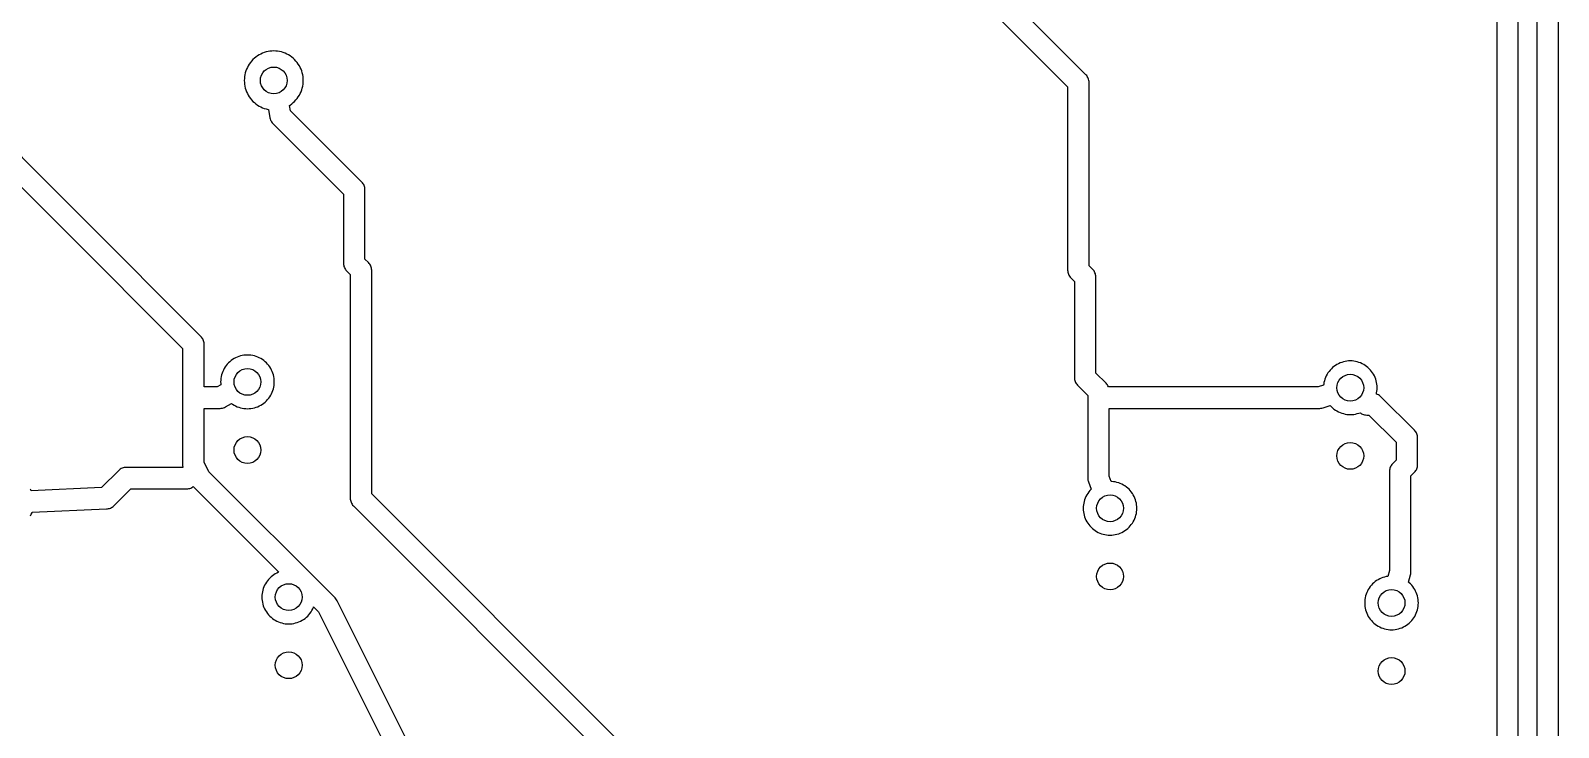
# Model space of a CAD drawing. Header units: millimetres. Extents: x 0 to 250, y 0 to 130.
# Drawn here: x 30.7 to 87.7, y 50.5 to 76.4 of the extents above; entities that cross this region are included whole.
import ezdxf

# ---------------------------------------------------------------- set-up
doc = ezdxf.new("R2010")
doc.units = ezdxf.units.MM
doc.layers.add('1_ISOLATE_0.4mm_PROFILE_OUTSIDE_0.12deep', color=1, linetype='Continuous')
doc.layers.add('2_DRILL_1.0mm', color=3, linetype='Continuous')

msp = doc.modelspace()

# ---------------------------------------------------------------- linework, layer by layer
at = {"layer": '1_ISOLATE_0.4mm_PROFILE_OUTSIDE_0.12deep'}
for points in [[(61.2672, 82.4672), (69.4, 74.3343), (69.4, 67.5), (69.4019, 67.4608), (69.4077, 67.422), (69.4172, 67.3839), (69.4304, 67.3469), (69.4472, 67.3114), (69.4674, 67.2778), (69.4908, 67.2462), (69.5172, 67.2172), (69.65, 67.0843), (69.65, 63.5), (69.6519, 63.4608), (69.6577, 63.422), (69.6672, 63.3839), (69.6804, 63.3469), (69.6972, 63.3114), (69.7174, 63.2778), (69.7408, 63.2462), (69.7672, 63.2172), (70.15, 62.8343), (70.15, 59.75), (70.1517, 59.7135), (70.1567, 59.6773), (70.1649, 59.6417), (70.1764, 59.607), (70.2799, 59.3367), (70.2739, 59.3311), (70.2292, 59.2833), (70.1876, 59.2328), (70.1495, 59.1796), (70.115, 59.124), (70.0841, 59.0663), (70.0571, 59.0067), (70.0341, 58.9454), (70.0151, 58.8828), (70.0002, 58.8191), (69.9896, 58.7545), (69.9831, 58.6894), (69.981, 58.624), (69.9831, 58.5586), (69.9896, 58.4935), (70.0002, 58.4289), (70.0151, 58.3652), (70.0341, 58.3026), (70.0571, 58.2413), (70.0841, 58.1817), (70.115, 58.124), (70.1495, 58.0684), (70.1876, 58.0152), (70.2292, 57.9647), (70.2739, 57.9169), (70.3217, 57.8722), (70.3722, 57.8306), (70.4254, 57.7925), (70.481, 57.758), (70.5387, 57.7271), (70.5983, 57.7001), (70.6596, 57.6771), (70.7222, 57.6581), (70.7859, 57.6432), (70.8505, 57.6326), (70.9156, 57.6261), (70.981, 57.624), (71.0464, 57.6261), (71.1115, 57.6326), (71.1761, 57.6432), (71.2398, 57.6581), (71.3024, 57.6771), (71.3637, 57.7001), (71.4233, 57.7271), (71.481, 57.758), (71.5366, 57.7925), (71.5898, 57.8306), (71.6403, 57.8722), (71.6881, 57.9169), (71.7328, 57.9647), (71.7744, 58.0152), (71.8125, 58.0684), (71.847, 58.124), (71.8779, 58.1817), (71.9049, 58.2413), (71.9279, 58.3026), (71.9469, 58.3652), (71.9618, 58.4289), (71.9724, 58.4935), (71.9789, 58.5586), (71.981, 58.624), (71.9789, 58.6894), (71.9724, 58.7545), (71.9618, 58.8191), (71.9469, 58.8828), (71.9279, 58.9454), (71.9049, 59.0067), (71.8779, 59.0663), (71.847, 59.124), (71.8125, 59.1796), (71.7744, 59.2328), (71.7328, 59.2833), (71.6881, 59.3311), (71.6403, 59.3758), (71.5898, 59.4174), (71.5366, 59.4555), (71.481, 59.49), (71.4233, 59.5209), (71.3637, 59.5479), (71.3024, 59.5709), (71.2398, 59.5899), (71.1761, 59.6048), (71.1115, 59.6154), (71.0464, 59.6219), (71.0271, 59.6225), (70.95, 59.8239), (70.95, 62.35), (78.8, 62.35), (78.8416, 62.3522), (78.8827, 62.3586), (78.923, 62.3694), (79.19, 62.4556), (79.2319, 62.4109), (79.2797, 62.3662), (79.3302, 62.3246), (79.3834, 62.2865), (79.439, 62.252), (79.4967, 62.2211), (79.5563, 62.1941), (79.6176, 62.1711), (79.6802, 62.1521), (79.7439, 62.1372), (79.8085, 62.1266), (79.8736, 62.1201), (79.939, 62.118), (80.0044, 62.1201), (80.0695, 62.1266), (80.1341, 62.1372), (80.1978, 62.1521), (80.2604, 62.1711), (80.3018, 62.1866), (80.3278, 62.1674), (80.3614, 62.1472), (80.3969, 62.1304), (80.4339, 62.1172), (80.472, 62.1077), (80.5108, 62.1019), (80.55, 62.1), (80.6343, 62.1), (81.65, 61.0843), (81.65, 60.4157), (81.5172, 60.2828), (81.4908, 60.2538), (81.4674, 60.2222), (81.4472, 60.1886), (81.4304, 60.1531), (81.4172, 60.1161), (81.4077, 60.078), (81.4019, 60.0392), (81.4, 60), (81.4, 56.3049), (81.3388, 56.0862), (81.2819, 56.0768), (81.2182, 56.0619), (81.1556, 56.0429), (81.0943, 56.0199), (81.0347, 55.9929), (80.977, 55.962), (80.9214, 55.9275), (80.8682, 55.8894), (80.8177, 55.8478), (80.7699, 55.8031), (80.7252, 55.7553), (80.6836, 55.7048), (80.6455, 55.6516), (80.611, 55.596), (80.5801, 55.5383), (80.5531, 55.4787), (80.5301, 55.4174), (80.5111, 55.3548), (80.4962, 55.2911), (80.4856, 55.2265), (80.4791, 55.1614), (80.477, 55.096), (80.4791, 55.0306), (80.4856, 54.9655), (80.4962, 54.9009), (80.5111, 54.8372), (80.5301, 54.7746), (80.5531, 54.7133), (80.5801, 54.6537), (80.611, 54.596), (80.6455, 54.5404), (80.6836, 54.4872), (80.7252, 54.4367), (80.7699, 54.3889), (80.8177, 54.3442), (80.8682, 54.3026), (80.9214, 54.2645), (80.977, 54.23), (81.0347, 54.1991), (81.0943, 54.1721), (81.1556, 54.1491), (81.2182, 54.1301), (81.2819, 54.1152), (81.3465, 54.1046), (81.4116, 54.0981), (81.477, 54.096), (81.5424, 54.0981), (81.6075, 54.1046), (81.6721, 54.1152), (81.7358, 54.1301), (81.7984, 54.1491), (81.8597, 54.1721), (81.9193, 54.1991), (81.977, 54.23), (82.0326, 54.2645), (82.0858, 54.3026), (82.1363, 54.3442), (82.1841, 54.3889), (82.2288, 54.4367), (82.2704, 54.4872), (82.3085, 54.5404), (82.343, 54.596), (82.3739, 54.6537), (82.4009, 54.7133), (82.4239, 54.7746), (82.4429, 54.8372), (82.4578, 54.9009), (82.4684, 54.9655), (82.4749, 55.0306), (82.477, 55.096), (82.4749, 55.1614), (82.4684, 55.2265), (82.4578, 55.2911), (82.4429, 55.3548), (82.4239, 55.4174), (82.4009, 55.4787), (82.3739, 55.5383), (82.343, 55.596), (82.3085, 55.6516), (82.2704, 55.7048), (82.2288, 55.7553), (82.1841, 55.8031), (82.1363, 55.8478), (82.1091, 55.8702), (82.1852, 56.1422), (82.1934, 56.1776), (82.1983, 56.2137), (82.2, 56.25), (82.2, 59.8343), (82.3328, 59.9672), (82.3592, 59.9962), (82.3826, 60.0278), (82.4028, 60.0614), (82.4196, 60.0969), (82.4328, 60.1339), (82.4423, 60.172), (82.4481, 60.2108), (82.45, 60.25), (82.45, 61.25), (82.4481, 61.2892), (82.4423, 61.328), (82.4328, 61.3661), (82.4196, 61.4031), (82.4028, 61.4386), (82.3826, 61.4722), (82.3592, 61.5038), (82.3328, 61.5328), (81.0828, 62.7828), (81.0538, 62.8092), (81.0222, 62.8326), (80.9886, 62.8528), (80.9531, 62.8696), (80.9161, 62.8828), (80.9107, 62.8841), (80.9198, 62.9229), (80.9304, 62.9875), (80.9369, 63.0526), (80.939, 63.118), (80.9369, 63.1834), (80.9304, 63.2485), (80.9198, 63.3131), (80.9049, 63.3768), (80.8859, 63.4394), (80.8629, 63.5007), (80.8359, 63.5603), (80.805, 63.618), (80.7705, 63.6736), (80.7324, 63.7268), (80.6908, 63.7773), (80.6461, 63.8251), (80.5983, 63.8698), (80.5478, 63.9114), (80.4946, 63.9495), (80.439, 63.984), (80.3813, 64.0149), (80.3217, 64.0419), (80.2604, 64.0649), (80.1978, 64.0839), (80.1341, 64.0988), (80.0695, 64.1094), (80.0044, 64.1159), (79.939, 64.118), (79.8736, 64.1159), (79.8085, 64.1094), (79.7439, 64.0988), (79.6802, 64.0839), (79.6176, 64.0649), (79.5563, 64.0419), (79.4967, 64.0149), (79.439, 63.984), (79.3834, 63.9495), (79.3302, 63.9114), (79.2797, 63.8698), (79.2319, 63.8251), (79.1872, 63.7773), (79.1456, 63.7268), (79.1075, 63.6736), (79.073, 63.618), (79.0421, 63.5603), (79.0151, 63.5007), (78.9921, 63.4394), (78.9731, 63.3768), (78.9582, 63.3131), (78.9476, 63.2485), (78.9445, 63.217), (78.737, 63.15), (70.9207, 63.15), (70.9196, 63.1531), (70.9028, 63.1886), (70.8826, 63.2222), (70.8592, 63.2538), (70.8328, 63.2828), (70.45, 63.6657), (70.45, 67.25), (70.4481, 67.2892), (70.4423, 67.328), (70.4328, 67.3661), (70.4196, 67.4031), (70.4028, 67.4386), (70.3826, 67.4722), (70.3592, 67.5038), (70.3328, 67.5328), (70.2, 67.6657), (70.2, 74.5), (70.1981, 74.5392), (70.1923, 74.578), (70.1828, 74.6161), (70.1696, 74.6531), (70.1528, 74.6886), (70.1326, 74.7222), (70.1092, 74.7538), (70.0828, 74.7828), (61.8787, 82.9869)], [(85.4, 78.25), (85.4, 40.4157)], [(86.2, 40.25), (86.2, 78.0843)], [(86.9, 77.75), (86.9, 40.1657)], [(87.7, 40), (87.7, 77.6167)], [(52.5828, 50.0328), (43.45, 59.1657), (43.45, 67.5), (43.4481, 67.5392), (43.4423, 67.578), (43.4328, 67.6161), (43.4196, 67.6531), (43.4028, 67.6886), (43.3826, 67.7222), (43.3592, 67.7538), (43.3328, 67.7828), (43.2, 67.9157), (43.2, 70.5), (43.1981, 70.5392), (43.1923, 70.578), (43.1828, 70.6161), (43.1696, 70.6531), (43.1528, 70.6886), (43.1326, 70.7222), (43.1092, 70.7538), (43.0828, 70.7828), (40.4201, 73.4456), (40.3832, 73.641), (40.4111, 73.6584), (40.4696, 73.7003), (40.5253, 73.746), (40.5778, 73.7952), (40.627, 73.8477), (40.6727, 73.9034), (40.7146, 73.9619), (40.7526, 74.023), (40.7866, 74.0865), (40.8163, 74.152), (40.8416, 74.2194), (40.8625, 74.2883), (40.8789, 74.3584), (40.8906, 74.4294), (40.8976, 74.5011), (40.9, 74.573), (40.8976, 74.6449), (40.8906, 74.7166), (40.8789, 74.7876), (40.8625, 74.8577), (40.8416, 74.9266), (40.8163, 74.994), (40.7866, 75.0595), (40.7526, 75.123), (40.7146, 75.1841), (40.6727, 75.2426), (40.627, 75.2983), (40.5778, 75.3508), (40.5253, 75.4), (40.4696, 75.4457), (40.4111, 75.4876), (40.35, 75.5256), (40.2865, 75.5596), (40.221, 75.5893), (40.1536, 75.6146), (40.0847, 75.6355), (40.0146, 75.6519), (39.9436, 75.6636), (39.8719, 75.6706), (39.8, 75.673), (39.7281, 75.6706), (39.6564, 75.6636), (39.5854, 75.6519), (39.5153, 75.6355), (39.4464, 75.6146), (39.379, 75.5893), (39.3135, 75.5596), (39.25, 75.5256), (39.1889, 75.4876), (39.1304, 75.4457), (39.0747, 75.4), (39.0222, 75.3508), (38.973, 75.2983), (38.9273, 75.2426), (38.8854, 75.1841), (38.8474, 75.123), (38.8134, 75.0595), (38.7837, 74.994), (38.7584, 74.9266), (38.7375, 74.8577), (38.7211, 74.7876), (38.7094, 74.7166), (38.7024, 74.6449), (38.7, 74.573), (38.7024, 74.5011), (38.7094, 74.4294), (38.7211, 74.3584), (38.7375, 74.2883), (38.7584, 74.2194), (38.7837, 74.152), (38.8134, 74.0865), (38.8474, 74.023), (38.8854, 73.9619), (38.9273, 73.9034), (38.973, 73.8477), (39.0222, 73.7952), (39.0747, 73.746), (39.1304, 73.7003), (39.1889, 73.6584), (39.25, 73.6204), (39.3135, 73.5864), (39.379, 73.5567), (39.4464, 73.5314), (39.5153, 73.5105), (39.5854, 73.4941), (39.5972, 73.4922), (39.657, 73.1757), (39.6663, 73.1369), (39.6795, 73.0993), (39.6963, 73.0631), (39.7167, 73.0288), (39.7404, 72.9967), (39.7672, 72.9672), (42.4, 70.3343), (42.4, 67.75), (42.4019, 67.7108), (42.4077, 67.672), (42.4172, 67.6339), (42.4304, 67.5969), (42.4472, 67.5614), (42.4674, 67.5278), (42.4908, 67.4962), (42.5172, 67.4672), (42.65, 67.3343), (42.65, 59), (42.6519, 58.9608), (42.6577, 58.922), (42.6672, 58.8839), (42.6804, 58.8469), (42.6972, 58.8114), (42.7174, 58.7778), (42.7408, 58.7462), (42.7672, 58.7172), (51.9713, 49.5131)], [(47.3787, 44.7369), (42.1578, 55.1789), (42.1366, 55.2162), (42.1115, 55.2509), (42.0828, 55.2828), (37.3787, 59.9869), (37.2, 60.3444), (37.2, 62.35), (37.8, 62.35), (37.8417, 62.3522), (37.883, 62.3587), (37.9233, 62.3695), (37.9623, 62.3844), (37.9996, 62.4033), (38.2236, 62.5323), (38.2624, 62.5045), (38.318, 62.47), (38.3757, 62.4391), (38.4353, 62.4121), (38.4966, 62.3891), (38.5592, 62.3701), (38.6229, 62.3552), (38.6875, 62.3446), (38.7526, 62.3381), (38.818, 62.336), (38.8834, 62.3381), (38.9485, 62.3446), (39.0131, 62.3552), (39.0768, 62.3701), (39.1394, 62.3891), (39.2007, 62.4121), (39.2603, 62.4391), (39.318, 62.47), (39.3736, 62.5045), (39.4268, 62.5426), (39.4773, 62.5842), (39.5251, 62.6289), (39.5698, 62.6767), (39.6114, 62.7272), (39.6495, 62.7804), (39.684, 62.836), (39.7149, 62.8937), (39.7419, 62.9533), (39.7649, 63.0146), (39.7839, 63.0772), (39.7988, 63.1409), (39.8094, 63.2055), (39.8159, 63.2706), (39.818, 63.336), (39.8159, 63.4014), (39.8094, 63.4665), (39.7988, 63.5311), (39.7839, 63.5948), (39.7649, 63.6574), (39.7419, 63.7187), (39.7149, 63.7783), (39.684, 63.836), (39.6495, 63.8916), (39.6114, 63.9448), (39.5698, 63.9953), (39.5251, 64.0431), (39.4773, 64.0878), (39.4268, 64.1294), (39.3736, 64.1675), (39.318, 64.202), (39.2603, 64.2329), (39.2007, 64.2599), (39.1394, 64.2829), (39.0768, 64.3019), (39.0131, 64.3168), (38.9485, 64.3274), (38.8834, 64.3339), (38.818, 64.336), (38.7526, 64.3339), (38.6875, 64.3274), (38.6229, 64.3168), (38.5592, 64.3019), (38.4966, 64.2829), (38.4353, 64.2599), (38.3757, 64.2329), (38.318, 64.202), (38.2624, 64.1675), (38.2092, 64.1294), (38.1587, 64.0878), (38.1109, 64.0431), (38.0662, 63.9953), (38.0246, 63.9448), (37.9865, 63.8916), (37.952, 63.836), (37.9211, 63.7783), (37.8941, 63.7187), (37.8711, 63.6574), (37.8521, 63.5948), (37.8372, 63.5311), (37.8266, 63.4665), (37.8201, 63.4014), (37.818, 63.336), (37.8201, 63.2706), (37.8246, 63.2257), (37.6931, 63.15), (37.2, 63.15), (37.2, 64.75), (37.1981, 64.7892), (37.1923, 64.828), (37.1828, 64.8661), (37.1696, 64.9031), (37.1528, 64.9386), (37.1326, 64.9722), (37.1092, 65.0038), (37.0828, 65.0328), (28.2, 73.9157)], [(27.5172, 73.4672), (36.4, 64.5843), (36.4, 60.25), (36.4017, 60.213), (36.4069, 60.1762), (36.4131, 60.15), (34.3, 60.15), (34.2608, 60.1481), (34.222, 60.1423), (34.1839, 60.1328), (34.1469, 60.1196), (34.1114, 60.1028), (34.0778, 60.0826), (34.0462, 60.0592), (34.0172, 60.0328), (33.3773, 59.393), (30.7594, 59.2808), (30.7579, 59.2843), (30.727, 59.342)], [(30.727, 58.342), (30.7579, 58.3997), (30.7849, 58.4593), (30.7933, 58.4816), (33.5671, 58.6004), (33.6041, 58.6037), (33.6406, 58.6104), (33.6763, 58.6205), (33.7109, 58.6338), (33.7442, 58.6503), (33.7758, 58.6698), (33.8054, 58.6922), (33.8328, 58.7172), (34.4657, 59.35), (36.55, 59.35), (36.5892, 59.3519), (36.628, 59.3577), (36.6661, 59.3672), (36.7031, 59.3804), (36.7386, 59.3972), (36.7722, 59.4174), (36.7979, 59.4364), (39.9901, 56.2442), (39.9733, 56.2379), (39.9137, 56.2109), (39.856, 56.18), (39.8004, 56.1455), (39.7472, 56.1074), (39.6967, 56.0658), (39.6489, 56.0211), (39.6042, 55.9733), (39.5626, 55.9228), (39.5245, 55.8696), (39.49, 55.814), (39.4591, 55.7563), (39.4321, 55.6967), (39.4091, 55.6354), (39.3901, 55.5728), (39.3752, 55.5091), (39.3646, 55.4445), (39.3581, 55.3794), (39.356, 55.314), (39.3581, 55.2486), (39.3646, 55.1835), (39.3752, 55.1189), (39.3901, 55.0552), (39.4091, 54.9926), (39.4321, 54.9313), (39.4591, 54.8717), (39.49, 54.814), (39.5245, 54.7584), (39.5626, 54.7052), (39.6042, 54.6547), (39.6489, 54.6069), (39.6967, 54.5622), (39.7472, 54.5206), (39.8004, 54.4825), (39.856, 54.448), (39.9137, 54.4171), (39.9733, 54.3901), (40.0346, 54.3671), (40.0972, 54.3481), (40.1609, 54.3332), (40.2255, 54.3226), (40.2906, 54.3161), (40.356, 54.314), (40.4214, 54.3161), (40.4865, 54.3226), (40.5511, 54.3332), (40.6148, 54.3481), (40.6774, 54.3671), (40.7387, 54.3901), (40.7983, 54.4171), (40.856, 54.448), (40.9116, 54.4825), (40.9648, 54.5206), (41.0153, 54.5622), (41.0631, 54.6069), (41.1078, 54.6547), (41.1494, 54.7052), (41.1875, 54.7584), (41.222, 54.814), (41.2529, 54.8717), (41.2799, 54.9313), (41.2862, 54.9481), (41.4713, 54.7631), (46.6922, 44.3211)]]:
    msp.add_lwpolyline(points, dxfattribs=at)
at = {"layer": '2_DRILL_1.0mm'}
for centre in [(39.8, 74.573), (38.818, 63.336), (79.939, 63.118), (38.818, 60.796), (79.939, 60.578), (70.981, 58.624), (70.981, 56.084), (40.356, 55.314), (81.477, 55.096), (40.356, 52.774), (81.477, 52.556)]:
    msp.add_circle(centre, 0.5, dxfattribs=at)

doc.saveas('drawing.dxf')
